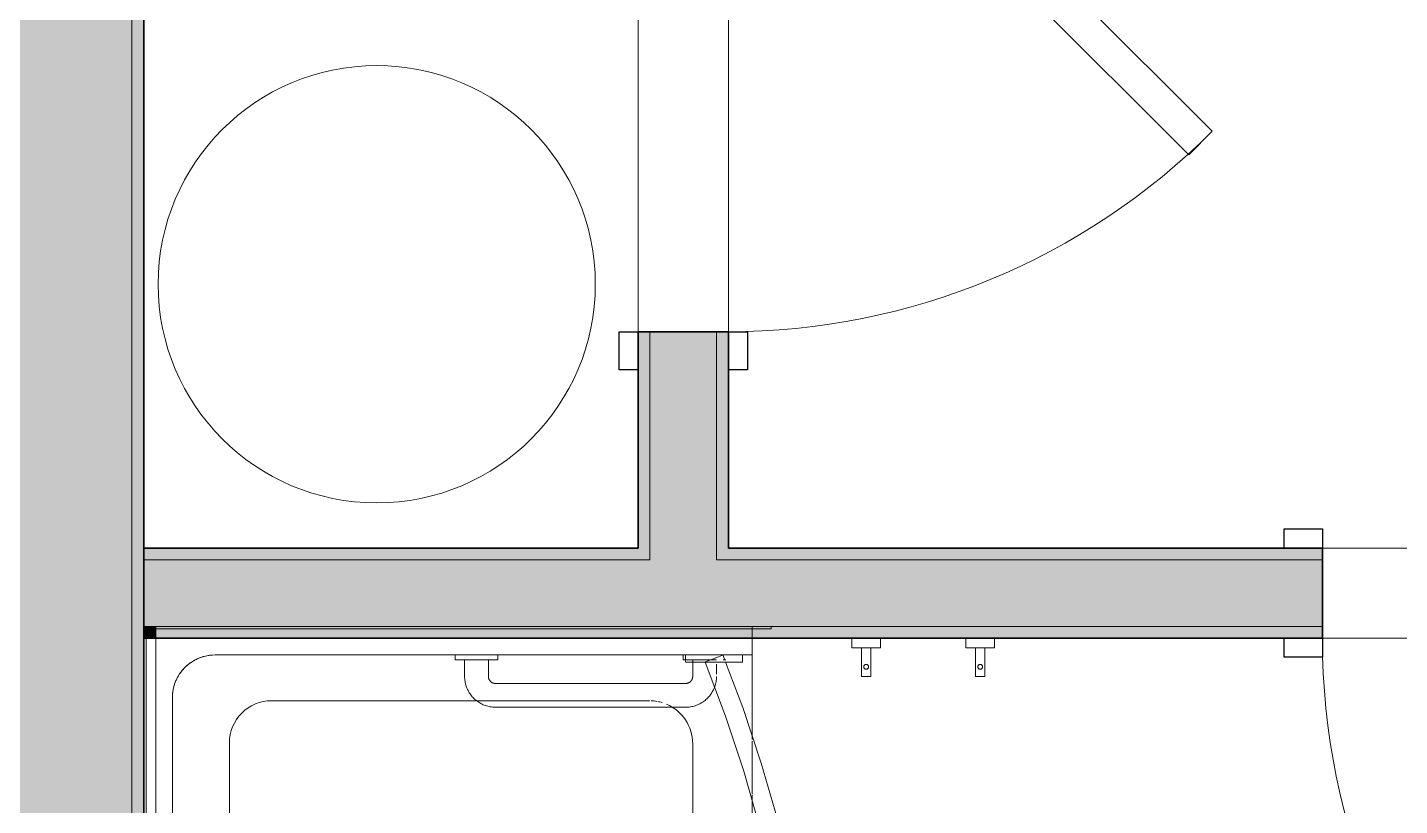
# Model space of a CAD drawing. Header units: inches. Extents: x 6 to 8416, y -388 to 6104.
# Drawn here: x 5998.8 to 6071, y 397.9 to 438.8 of the extents above; entities that cross this region are included whole.
import ezdxf

# ---------------------------------------------------------------- set-up
doc = ezdxf.new("R2010")
doc.units = ezdxf.units.IN
doc.header["$MEASUREMENT"] = 0
doc.linetypes.add('Dash 1_16_', pattern=[48, 24, -24])
for name, color, linetype, lineweight in [('A-DOOR', 31, 'Continuous', 18), ('A-DOOR-FRAM', 31, 'Continuous', 25), ('A-GENM', 13, 'Continuous', 18), ('A-ROOM', 32, 'Continuous', 13), ('A-WALL', 113, 'Continuous', 25), ('A-WALL-PATT', 111, 'Continuous', 35), ('I-WALL', 2, 'Continuous', 25), ('M-EQPM', 50, 'Continuous', 18), ('Q-SPCQ', 91, 'Continuous', 18)]:
    doc.layers.add(name, color=color, linetype=linetype, lineweight=lineweight)

# ---------------------------------------------------------------- blocks, each defined once
blk = doc.blocks.new('GM BA Shower-Unit-Tub-Prefab-ICC ADA-AM - ICC Type B_ Option B Forward_ 60_W x 32_D-2224311-LEVEL 3 - PLAN Copy 1 Copy 1')
at = {"layer": 'A-GENM'}
blk.add_line((59.375, -32), (60, -32), dxfattribs=at)
blk = doc.blocks.new('z Nested-Shower Surround-Tub-Prefab - Variable-V254-LEVEL 3 - PLAN Copy 1 Copy 1')
at = {"layer": 'A-GENM'}
for p, q in [((60, 0), (0, 0)), ((0.625, 0), (59.375, 0)), ((59.375, 0), (60, 0)), ((60, -0.625), (60, 0)), ((60, 0), (60, -0.625)), ((60, -32), (60, -0.625)), ((60, -0.625), (60, -32)), ((56.25, -1.5), (3.75, -1.5)), ((3.75, -1.5), (56.25, -1.5)), ((56.25, -1.5), (3.75, -1.5)), ((58.5, -29.25), (58.5, -3.75)), ((58.5, -3.75), (58.5, -29.25)), ((58.5, -29.25), (58.5, -3.75)), ((53.877, -4.5), (6.371, -4.5)), ((56.089, -6.712), (56.089, -18.5)), ((56.089, -18.5), (56.089, -26.623)), ((53.839, -28.873), (6.409, -28.873)), ((58.5, -30.75), (58.5, -29.25)), ((58.5, -29.25), (58.5, -30.75)), ((58.5, -30.75), (58.5, -29.25)), ((58.5, -32), (58.5, -30.75)), ((58.5, -30.75), (58.5, -32)), ((58.5, -32), (58.5, -30.75)), ((49.5, -32), (50.725, -32)), ((50.725, -32), (51.148, -32)), ((51.2, -32), (53.966, -32)), ((54.047, -32), (58.5, -32)), ((58.5, -32), (60, -32)), ((59.375, -32), (58.5, -32)), ((59.875, -32), (59.375, -32))]:
    blk.add_line(p, q, dxfattribs=at)
at = {"layer": 'A-GENM', "lineweight": 9}
for p, q in [((60, 0), (0, 0)), ((0.125, -0.125), (59.875, -0.125)), ((0.625, 0), (59.375, 0)), ((59.376, -0.125), (0.625, -0.125)), ((59.375, 0), (60, 0)), ((59.688, -0.125), (59.376, -0.125)), ((59.875, -0.125), (59.875, -0.625)), ((59.875, -0.625), (59.875, -0.313)), ((59.875, -0.625), (59.875, -33)), ((59.875, -32), (59.875, -0.625)), ((60, -0.625), (60, 0)), ((60, 0), (60, -0.625)), ((60, -33), (60, -0.625)), ((60, -0.625), (60, -32)), ((59.875, -33), (59.875, -32)), ((60, -32), (60, -33)), ((59.875, -33), (60, -33)), ((60, -33), (59.875, -33))]:
    blk.add_line(p, q, dxfattribs=at)
at = {"layer": 'A-GENM'}
for centre, radius, start, end in [((56.25, -3.75), 2.25, 75, 90), ((56.25, -3.75), 2.25, 0, 90), ((56.25, -3.75), 2.25, 75, 90), ((56.25, -3.75), 2.25, 69.97132, 75), ((56.25, -3.75), 2.25, 69.97132, 75), ((56.25, -3.75), 2.25, 65.02868, 69.97132), ((56.25, -3.75), 2.25, 65.02868, 69.97132), ((56.25, -3.75), 2.25, 60, 65.02868), ((56.25, -3.75), 2.25, 60, 65.02868), ((56.25, -3.75), 2.25, 45, 60), ((56.25, -3.75), 2.25, 45, 60), ((56.25, -3.75), 2.25, 30, 45), ((56.25, -3.75), 2.25, 30, 45), ((56.25, -3.75), 2.25, 24.97132, 30), ((56.25, -3.75), 2.25, 24.97132, 30), ((56.25, -3.75), 2.25, 20.02868, 24.97132), ((56.25, -3.75), 2.25, 20.02868, 24.97132), ((56.25, -3.75), 2.25, 15, 20.02868), ((56.25, -3.75), 2.25, 15, 20.02868), ((56.25, -3.75), 2.25, 0, 15), ((56.25, -3.75), 2.25, 0, 15), ((53.877, -6.712), 2.212, 0, 90), ((53.839, -26.623), 2.25, 350.70084, 358.17134), ((53.839, -26.623), 2.25, 343.42574, 349.3325), ((53.839, -26.623), 2.25, 270, 336.98712)]:
    blk.add_arc(centre, radius, start, end, dxfattribs=at)
blk = doc.blocks.new('z Nested-Shower Grab Bars - Variable-V255-LEVEL 3 - PLAN Copy 1 Copy 1')
at = {"layer": 'A-GENM', "linetype": 'Dash 1_16_', "lineweight": 9}
for p, q in [((57, -14.875), (56.75, -14.875)), ((56.75, -14.875), (56.75, -17.125)), ((56.75, -14.875), (56.75, -15.687)), ((57, -14.913), (57, -14.875)), ((57, -14.913), (57, -14.875)), ((57, -15.026), (57, -14.913)), ((57, -15.026), (57, -14.913)), ((57, -15.205), (57, -15.026)), ((57, -15.205), (57, -15.026)), ((56.75, -15.375), (55.875, -15.375)), ((56.75, -16.625), (56.75, -15.375)), ((56.75, -15.688), (56.75, -15.375)), ((56.75, -15.838), (56.75, -15.688)), ((56.75, -16), (56.75, -15.838)), ((57, -15.438), (57, -15.205)), ((57, -15.438), (57, -15.205)), ((57, -15.709), (57, -15.438)), ((57, -15.709), (57, -15.438)), ((57, -16), (57, -15.709)), ((57, -16), (57, -15.709)), ((56.75, -16.162), (56.75, -16)), ((56.75, -16.313), (56.75, -16.162)), ((56.75, -16.313), (56.75, -17.125)), ((56.75, -16.625), (56.75, -16.313)), ((57, -16.291), (57, -16)), ((57, -16.291), (57, -16)), ((57, -16.563), (57, -16.291)), ((57, -16.563), (57, -16.291)), ((57, -16.795), (57, -16.563)), ((57, -16.795), (57, -16.563)), ((54.25, -17), (54.25, -27)), ((55.5, -27), (55.5, -17)), ((55.875, -16.625), (56.75, -16.625)), ((56.75, -17.125), (57, -17.125)), ((57, -16.974), (57, -16.795)), ((57, -16.974), (57, -16.795)), ((57, -17.087), (57, -16.974)), ((57, -17.087), (57, -16.974)), ((57, -17.125), (57, -17.087)), ((57, -17.125), (57, -17.087)), ((56.75, -27.375), (55.875, -27.375)), ((57, -26.875), (56.75, -26.875)), ((56.75, -26.875), (56.75, -27.709)), ((56.75, -26.875), (56.75, -27.687)), ((56.75, -27.688), (56.75, -27.375)), ((56.75, -27.688), (56.75, -27.375)), ((57, -26.913), (57, -26.875)), ((57, -26.913), (57, -26.875)), ((57, -27.026), (57, -26.913)), ((57, -27.026), (57, -26.913)), ((57, -27.205), (57, -27.026)), ((57, -27.205), (57, -27.026)), ((57, -27.438), (57, -27.205)), ((57, -27.438), (57, -27.205)), ((56.75, -27.838), (56.75, -27.688)), ((56.75, -27.838), (56.75, -27.688)), ((56.75, -28), (56.75, -27.838)), ((56.75, -28), (56.75, -27.838)), ((56.75, -28.162), (56.75, -28)), ((56.75, -28.162), (56.75, -28)), ((57, -27.709), (57, -27.438)), ((57, -27.709), (57, -27.438)), ((57, -28), (57, -27.749)), ((57, -28), (57, -27.749)), ((57, -28.503), (57, -28.113)), ((57, -28.291), (57, -28.113)), ((55.286, -28.515), (55.347, -28.537)), ((55.347, -28.537), (55.409, -28.557)), ((55.409, -28.557), (55.472, -28.574)), ((55.472, -28.574), (55.535, -28.589)), ((55.535, -28.589), (55.599, -28.601)), ((55.599, -28.601), (55.663, -28.611)), ((55.663, -28.611), (55.728, -28.618)), ((55.728, -28.618), (55.792, -28.623)), ((55.792, -28.623), (55.857, -28.625)), ((55.857, -28.625), (55.875, -28.625)), ((55.998, -28.625), (56.516, -28.625)), ((56.75, -28.313), (56.75, -28.162)), ((56.75, -28.442), (56.75, -28.162)), ((56.75, -28.541), (56.75, -28.313)), ((56.75, -28.541), (56.75, -28.442)), ((56.75, -28.625), (56.75, -28.541)), ((56.75, -28.625), (56.75, -28.541)), ((57, -28.503), (57, -28.291)), ((57, -28.795), (57, -28.563)), ((57, -28.795), (57, -28.563)), ((56.75, -28.974), (56.75, -29.087)), ((56.75, -28.974), (56.75, -29.087)), ((56.75, -29.087), (56.75, -29.125)), ((56.75, -29.087), (56.75, -29.125)), ((57, -29.087), (57, -28.974)), ((57, -29.125), (57, -28.974)), ((57, -29.125), (57, -29.087))]:
    blk.add_line(p, q, dxfattribs=at)
at = {"layer": 'A-GENM', "linetype": 'Dash 1_16_', "lineweight": 9, "flags": 128}
for points in [[(55.875, -15.375), (55.81, -15.376), (55.745, -15.38), (55.68, -15.387), (55.616, -15.396), (55.552, -15.407), (55.489, -15.422), (55.426, -15.438), (55.364, -15.457), (55.303, -15.479), (55.242, -15.503), (55.183, -15.53), (55.125, -15.559), (55.068, -15.59), (55.012, -15.623), (54.957, -15.659), (54.905, -15.697), (54.853, -15.736), (54.803, -15.778), (54.756, -15.822), (54.709, -15.868), (54.665, -15.915), (54.623, -15.965), (54.582, -16.016), (54.544, -16.068), (54.508, -16.122), (54.474, -16.177), (54.442, -16.234), (54.412, -16.292), (54.385, -16.351), (54.36, -16.411), (54.338, -16.472), (54.318, -16.534), (54.301, -16.597), (54.286, -16.66), (54.274, -16.724), (54.264, -16.788), (54.257, -16.853), (54.252, -16.917), (54.25, -16.982), (54.25, -17)], [(55.5, -17), (55.5, -16.985), (55.501, -16.97), (55.503, -16.955), (55.505, -16.94), (55.507, -16.925), (55.511, -16.911), (55.515, -16.896), (55.519, -16.882), (55.524, -16.868), (55.53, -16.854), (55.536, -16.84), (55.542, -16.827), (55.55, -16.814), (55.557, -16.801), (55.565, -16.788), (55.574, -16.776), (55.583, -16.764), (55.593, -16.753), (55.603, -16.742), (55.614, -16.731), (55.625, -16.721), (55.636, -16.711), (55.648, -16.702), (55.66, -16.693), (55.672, -16.684), (55.685, -16.677), (55.698, -16.669), (55.712, -16.662), (55.725, -16.656), (55.739, -16.65), (55.753, -16.645), (55.767, -16.641), (55.782, -16.637), (55.797, -16.633), (55.811, -16.63), (55.826, -16.628), (55.841, -16.627), (55.856, -16.625), (55.871, -16.625), (55.875, -16.625)], [(54.25, -27), (54.251, -27.065), (54.255, -27.13), (54.262, -27.195), (54.271, -27.259), (54.282, -27.323), (54.297, -27.386), (54.313, -27.449), (54.332, -27.511), (54.354, -27.572), (54.378, -27.633), (54.405, -27.692), (54.434, -27.75), (54.465, -27.807), (54.498, -27.863), (54.534, -27.918), (54.572, -27.97), (54.611, -28.022), (54.653, -28.072), (54.697, -28.119), (54.743, -28.166), (54.79, -28.21), (54.84, -28.252), (54.891, -28.293), (54.943, -28.331), (54.997, -28.367), (55.052, -28.401), (55.109, -28.433), (55.167, -28.463), (55.226, -28.49), (55.286, -28.515)], [(55.875, -27.375), (55.86, -27.375), (55.845, -27.374), (55.83, -27.372), (55.815, -27.37), (55.8, -27.368), (55.786, -27.364), (55.771, -27.36), (55.757, -27.356), (55.743, -27.351), (55.729, -27.345), (55.715, -27.339), (55.702, -27.333), (55.689, -27.325), (55.676, -27.318), (55.663, -27.31), (55.651, -27.301), (55.639, -27.292), (55.628, -27.282), (55.617, -27.272), (55.606, -27.261), (55.596, -27.25), (55.586, -27.239), (55.577, -27.227), (55.568, -27.215), (55.559, -27.203), (55.552, -27.19), (55.544, -27.177), (55.537, -27.163), (55.531, -27.15), (55.525, -27.136), (55.52, -27.122), (55.516, -27.108), (55.512, -27.093), (55.508, -27.078), (55.505, -27.064), (55.503, -27.049), (55.502, -27.034), (55.5, -27.019), (55.5, -27.004), (55.5, -27)]]:
    blk.add_lwpolyline(points, dxfattribs=at)
blk = doc.blocks.new('z Nested-Shower Extra Gyp Layer - Variable-2223652-LEVEL 3 - PLAN Copy 1 Copy 1')
at = {"layer": 'A-GENM', "lineweight": 9}
for p, q in [((60, 0), (0, 0)), ((0, 0), (60, 0)), ((60, -0.625), (0, -0.625)), ((0, -0.625), (60, -0.625)), ((60, -0.625), (60, 0)), ((60, 0), (60, -0.625))]:
    blk.add_line(p, q, dxfattribs=at)
blk = doc.blocks.new('SE BA Shower Curtain Rod-AM - 1_ Dia__ 76_ AFF-V256-LEVEL 3 - PLAN Copy 1 Copy 1')
at = {"layer": 'Q-SPCQ'}
for p, q in [((57, 1.5), (56.625, 1.5)), ((56.625, 1.5), (56.625, -1.5)), ((56.625, 1.5), (56.625, 0.75)), ((57, 0.75), (57, 1.5)), ((57, -1.5), (57, 1.5)), ((56.625, 0.75), (56.625, 0.391)), ((57, 0.388), (57, 0.75)), ((56.634, 0.449), (56.627, 0.464)), ((56.634, 0.449), (56.627, 0.464)), ((56.652, 0.402), (56.634, 0.449)), ((56.652, 0.402), (56.634, 0.449)), ((56.72, 0.232), (56.652, 0.402)), ((56.682, 0.328), (56.652, 0.402)), ((56.72, 0.232), (56.682, 0.328)), ((56.765, 0.12), (56.72, 0.232)), ((56.765, 0.12), (56.72, 0.232)), ((56.812, 0), (56.765, 0.12)), ((56.812, 0), (56.765, 0.12)), ((57, 0), (57, 0.388)), ((57, -0.388), (57, 0)), ((56.786, -0.544), (56.998, -0.464)), ((56.905, -0.232), (56.812, 0)), ((56.86, -0.12), (56.812, 0)), ((56.905, -0.232), (56.86, -0.12)), ((56.973, -0.402), (56.905, -0.232)), ((56.973, -0.402), (56.905, -0.232)), ((56.991, -0.449), (56.973, -0.402)), ((56.991, -0.449), (56.973, -0.402)), ((56.998, -0.464), (56.991, -0.449)), ((56.998, -0.464), (56.991, -0.449)), ((57, -0.75), (57, -0.388)), ((56.625, -0.75), (56.625, -1.5)), ((57, -1.5), (57, -0.75)), ((56.625, -1.5), (57, -1.5))]:
    blk.add_line(p, q, dxfattribs=at)
at = {"layer": 'Q-SPCQ', "flags": 128}
for points in [[(56.625, 0.464), (53.782, -0.604), (50.896, -1.558), (47.974, -2.395), (45.022, -3.115), (42.042, -3.716), (39.041, -4.198), (36.024, -4.56), (32.994, -4.8), (29.957, -4.919), (26.917, -4.916), (23.881, -4.792), (20.851, -4.547), (17.834, -4.181), (14.834, -3.694), (11.856, -3.088), (8.904, -2.363), (5.984, -1.52), (3.099, -0.562), (0.375, 0.464)], [(0.375, -0.604), (2.885, -1.547), (5.809, -2.513), (8.769, -3.362), (11.761, -4.091), (14.779, -4.7), (17.82, -5.189), (20.877, -5.555), (23.947, -5.798), (27.024, -5.919), (30.103, -5.916), (33.18, -5.791), (36.25, -5.542), (39.306, -5.171), (42.346, -4.678), (45.364, -4.063), (48.354, -3.329), (51.313, -2.475), (54.235, -1.504), (56.625, -0.605)]]:
    blk.add_lwpolyline(points, dxfattribs=at)
blk = doc.blocks.new('SE BA Robe Hook-AM - Robe Hook-18964018-LEVEL 3 - PLAN Copy 1 Copy 1')
at = {"layer": 'Q-SPCQ'}
for p, q in [((-0.75, 0), (0, 0)), ((0, 0), (0.75, 0)), ((-0.75, 0), (-0.75, -0.5)), ((-0.75, -0.5), (0, -0.5)), ((-0.25, -0.5), (-0.25, -2)), ((-0.25, -0.5), (0, -0.5)), ((-0.236, -0.5), (0, -0.5)), ((-0.217, -0.5), (0, -0.5)), ((0, -0.5), (0.217, -0.5)), ((0, -0.5), (0.25, -0.5)), ((0, -0.5), (0.236, -0.5)), ((0, -0.5), (0.75, -0.5)), ((0.25, -2), (0.25, -0.5)), ((0.75, -0.5), (0.75, 0)), ((0, -2), (-0.25, -2)), ((0, -2), (-0.217, -2)), ((0.217, -2), (0, -2)), ((0.25, -2), (0, -2))]:
    blk.add_line(p, q, dxfattribs=at)
for start, end in [(360, 180), (150, 165), (120, 150), (105, 120), (90, 105), (75, 90), (60, 75), (45, 60), (30, 45), (15, 30), (165, 180), (180, 360), (180, 195), (195, 210), (210, 225), (225, 255), (255, 270), (270, 285), (285, 300), (300, 315), (315, 330), (330, 345), (0, 15), (345, 0)]:
    blk.add_arc((0, -1.5), 0.125, start, end, dxfattribs=at)
blk = doc.blocks.new('SE BA Robe Hook-AM - Robe Hook-V257-LEVEL 3 - PLAN Copy 1 Copy 1')
at = {"layer": 'Q-SPCQ'}
for p, q in [((-0.75, 0), (-0.75, -0.5)), ((-0.75, 0), (0, 0)), ((0, 0), (0.75, 0)), ((0.75, -0.5), (0.75, 0)), ((-0.75, -0.5), (0, -0.5)), ((-0.25, -0.5), (-0.25, -2)), ((-0.25, -0.5), (0, -0.5)), ((-0.236, -0.5), (0, -0.5)), ((-0.217, -0.5), (0, -0.5)), ((0, -0.5), (0.217, -0.5)), ((0, -0.5), (0.25, -0.5)), ((0, -0.5), (0.236, -0.5)), ((0, -0.5), (0.75, -0.5)), ((0.25, -2), (0.25, -0.5)), ((0, -2), (-0.25, -2)), ((0, -2), (-0.217, -2)), ((0.217, -2), (0, -2)), ((0.25, -2), (0, -2))]:
    blk.add_line(p, q, dxfattribs=at)
for start, end in [(360, 180), (150, 165), (135, 150), (120, 135), (105, 120), (90, 105), (75, 90), (60, 75), (45, 60), (30, 45), (15, 30), (165, 180), (180, 360), (180, 195), (195, 210), (210, 225), (225, 255), (255, 270), (270, 285), (285, 300), (300, 315), (315, 330), (330, 345), (0, 15), (345, 0)]:
    blk.add_arc((0, -1.5), 0.125, start, end, dxfattribs=at)
blk = doc.blocks.new('Unit-Single-Flush-ICC ADA-AM - 36_ x 84_-NR _U-BA _ BATH_-6493387-LEVEL 3 - PLAN Copy 1 Copy 1')
at = {"layer": 'A-DOOR', "lineweight": 9}
blk.add_arc((18, -2.375), 36, 180, 270, dxfattribs=at)
at = {"layer": 'A-DOOR-FRAM'}
for p, q in [((-20, 2.375), (-20, 3.375)), ((-20, 3.375), (-18, 3.375)), ((-18, 3.375), (-18, 2.375)), ((-18, 2.375), (-20, 2.375)), ((-20, -2.375), (-18, -2.375)), ((-20, -3.375), (-20, -2.375)), ((-18, -2.375), (-18, -3.375)), ((-18, -3.375), (-20, -3.375))]:
    blk.add_line(p, q, dxfattribs=at)
at = {"layer": 'A-DOOR-FRAM', "lineweight": 18}
for p, q in [((-20, 3.375), (-18, 3.375)), ((-20, 3.375), (-20, 2.375)), ((-18, 3.375), (-18, 2.375)), ((-18, 2.375), (-20, 2.375)), ((-20, -3.375), (-20, -2.375)), ((-20, -2.375), (-18, -2.375)), ((-18, -3.375), (-18, -2.375)), ((-18, -3.375), (-20, -3.375))]:
    blk.add_line(p, q, dxfattribs=at)
blk = doc.blocks.new('PL Water Heater-IL - 40 Gallon-2491747-LEVEL 3 - PLAN Copy 1 Copy 1')
at = {"layer": 'M-EQPM'}
blk.add_circle((0, 0), 11.5, dxfattribs=at)
blk = doc.blocks.new('Unit-Single-Flush-ICC ADA-AM - 36_ x 84_-NR _U-M _ Maintenance_Utility Only_-6562834-LEVEL 3 - PLAN Copy 1 Copy 1')
at = {"layer": 'A-DOOR'}
for p, q in [((16.763, -1.138), (-8.693, -26.593)), ((16.763, -1.138), (18, -2.375)), ((18, -2.375), (-7.456, -27.831)), ((-8.693, -26.593), (-7.456, -27.831))]:
    blk.add_line(p, q, dxfattribs=at)
at = {"layer": 'A-DOOR', "lineweight": 9}
blk.add_arc((18, -2.375), 36, 180, 225, dxfattribs=at)
at = {"layer": 'A-DOOR-FRAM'}
for p, q in [((-20, 2.375), (-20, 3.375)), ((-20, 3.375), (-18, 3.375)), ((-18, 3.375), (-18, 2.375)), ((18, 2.375), (18, 3.375)), ((18, 3.375), (20, 3.375)), ((20, 3.375), (20, 2.375)), ((-18, 2.375), (-20, 2.375)), ((20, 2.375), (18, 2.375)), ((-20, -2.375), (-18, -2.375)), ((-20, -3.375), (-20, -2.375)), ((-18, -2.375), (-18, -3.375)), ((18, -2.375), (20, -2.375)), ((18, -3.375), (18, -2.375)), ((20, -2.375), (20, -3.375)), ((-18, -3.375), (-20, -3.375)), ((20, -3.375), (18, -3.375))]:
    blk.add_line(p, q, dxfattribs=at)
at = {"layer": 'A-DOOR-FRAM', "lineweight": 18}
for p, q in [((-20, 3.375), (-18, 3.375)), ((-20, 3.375), (-20, 2.375)), ((-18, 3.375), (-18, 2.375)), ((18, 3.375), (20, 3.375)), ((18, 3.375), (18, 2.375)), ((20, 3.375), (20, 2.375)), ((-18, 2.375), (-20, 2.375)), ((20, 2.375), (18, 2.375)), ((-20, -3.375), (-20, -2.375)), ((-20, -2.375), (-18, -2.375)), ((-18, -3.375), (-18, -2.375)), ((18, -3.375), (18, -2.375)), ((18, -2.375), (20, -2.375)), ((20, -3.375), (20, -2.375)), ((-18, -3.375), (-20, -3.375)), ((20, -3.375), (18, -3.375))]:
    blk.add_line(p, q, dxfattribs=at)

msp = doc.modelspace()

# ---------------------------------------------------------------- hatches: boundary and pattern name
at = {"layer": 'A-WALL-PATT', "lineweight": 25}
msp.add_hatch(color=10, dxfattribs=at).paths.add_polyline_path([(6004.29033733, 338.68577679), (6004.91533733, 338.68577679), (6004.91533733, 468.18577679), (6004.29033733, 468.18577679), (6004.29033733, 340.95243581)])
at = {"layer": 'A-WALL-PATT', "transparency": 33554560}
h = msp.add_hatch(color=10, dxfattribs=at)
h.paths.add_polyline_path([(6030.91533733, 411.43577679), (6031.54033733, 411.43577679), (6031.54033733, 422.81077679), (6030.91533733, 422.81077679)])
h.paths.add_polyline_path([(6031.54033733, 458.81077679), (6031.54033733, 463.43577679), (6030.91533733, 463.43577679), (6030.91533733, 458.81077679)])
at = {"layer": 'A-WALL-PATT', "lineweight": 25, "transparency": 33554560}
h = msp.add_hatch(color=10, dxfattribs=at)
h.paths.add_polyline_path([(6035.66533733, 411.43577679), (6035.66533733, 422.81077679), (6035.04033733, 422.81077679), (6035.04033733, 411.43577679)])
h.paths.add_polyline_path([(6035.04033733, 458.81077679), (6035.66533733, 458.81077679), (6035.66533733, 463.43577679), (6035.04033733, 463.43577679)])
at = {"layer": 'A-WALL-PATT', "transparency": 33554560}
h = msp.add_hatch(color=10, dxfattribs=at)
h.paths.add_polyline_path([(6106.91533733, 410.81077679), (6106.91533733, 411.43577679), (6102.91533733, 411.43577679), (6102.91533733, 410.81077679)])
h.paths.add_polyline_path([(6066.91533733, 410.81077679), (6066.91533733, 411.43577679), (6035.04033733, 411.43577679), (6035.04033733, 410.81077679)])
h.paths.add_polyline_path([(6031.54033733, 410.81077679), (6031.54033733, 411.43577679), (6004.91533733, 411.43577679), (6004.91533733, 410.81077679), (6029.40053685, 410.81077679)])
at = {"layer": 'A-WALL-PATT', "lineweight": 25, "transparency": 33554560}
msp.add_hatch(color=10, dxfattribs=at).paths.add_polyline_path([(6005.54033733, 406.68577679), (6005.54033733, 407.31077679), (6004.91533733, 407.31077679), (6004.91533733, 406.68577679)])
h = msp.add_hatch(color=10, dxfattribs=at)
h.paths.add_polyline_path([(6102.91533733, 406.68577679), (6106.91533733, 406.68577679), (6106.91533733, 407.31077679), (6102.91533733, 407.31077679)])
h.paths.add_polyline_path([(6046.27178685, 406.68577679), (6066.91533733, 406.68577679), (6066.91533733, 407.31077679), (6005.54033733, 407.31077679), (6005.54033733, 406.68577679), (6029.40053685, 406.68577679)])
at = {"layer": 'I-WALL'}
for points in [[(5997.79033733, 338.68577679), (5998.79033733, 338.68577679), (5998.79033733, 468.18577679), (5997.79033733, 468.18577679), (5997.79033733, 340.95243581)], [(6004.29033733, 338.68577679), (6004.29033733, 468.18577679), (5998.79033733, 468.18577679), (5998.79033733, 338.68577679)]]:
    msp.add_hatch(color=10, dxfattribs=at).paths.add_polyline_path(points)
at = {"layer": 'I-WALL', "transparency": 33554560}
h = msp.add_hatch(color=10, dxfattribs=at)
h.paths.add_polyline_path([(6035.04033733, 410.81077679), (6035.04033733, 422.81077679), (6031.54033733, 422.81077679), (6031.54033733, 410.81077679)])
h.paths.add_polyline_path([(6035.04033733, 458.81077679), (6035.04033733, 464.06077679), (6031.54033733, 464.06077679), (6031.54033733, 458.81077679)])
h = msp.add_hatch(color=10, dxfattribs=at)
h.paths.add_polyline_path([(6066.91533733, 407.31077679), (6066.91533733, 410.81077679), (6004.91533733, 410.81077679), (6004.91533733, 407.31077679), (6063.14303685, 407.31077679)])
h.paths.add_polyline_path([(6106.91533733, 407.31077679), (6107.54033733, 407.31077679), (6107.54033733, 410.81077679), (6102.91533733, 410.81077679), (6102.91533733, 407.31077679)])

# ---------------------------------------------------------------- linework, layer by layer
at = {"layer": 'A-ROOM', "lineweight": 9, "flags": 128}
msp.add_lwpolyline([(6539.66533733, 623.31077679), (6002.91533733, 623.31077679), (6002.91533733, 496.68577679), (6002.91533733, 468.18577679), (6004.91533733, 468.18577679), (6004.91533733, 411.43577679), (6030.91533733, 411.43577679), (6030.91533733, 465.81077679), (6035.66533733, 465.81077679), (6035.66533733, 411.43577679), (6109.29033733, 411.43577679), (6109.29033733, 406.68577679), (6033.29033733, 406.68577679), (6004.91533733, 406.68577679), (6004.91533733, 338.18577679), (6038.91533733, 338.18577679), (6038.91533733, 338.68577679), (6383.91533733, 338.68577679)], dxfattribs=at)
at = {"layer": 'A-WALL', "lineweight": 9}
for p, q in [((6004.29033733, 468.18577679), (6004.29033733, 338.68577679)), ((6031.54033733, 422.81077679), (6031.54033733, 410.81077679)), ((6035.04033733, 422.81077679), (6035.04033733, 410.81077679)), ((6031.54033733, 410.81077679), (6004.91533733, 410.81077679)), ((6066.91533733, 410.81077679), (6035.04033733, 410.81077679)), ((6066.91533733, 407.31077679), (6004.91533733, 407.31077679))]:
    msp.add_line(p, q, dxfattribs=at)
at = {"layer": 'I-WALL', "lineweight": 35}
for p, q in [((6004.91533733, 468.18577679), (6004.91533733, 338.68577679)), ((6035.66533733, 422.81077679), (6030.91533733, 422.81077679)), ((6030.91533733, 422.81077679), (6030.91533733, 411.43577679)), ((6035.66533733, 411.43577679), (6035.66533733, 422.81077679)), ((6030.91533733, 411.43577679), (6004.91533733, 411.43577679)), ((6066.91533733, 411.43577679), (6035.66533733, 411.43577679)), ((6066.91533733, 406.68577679), (6066.91533733, 411.43577679)), ((6004.91533733, 406.68577679), (6066.91533733, 406.68577679))]:
    msp.add_line(p, q, dxfattribs=at)

# ---------------------------------------------------------------- block references
at = {"layer": 'A-DOOR', "rotation": 89.99999999999758}
msp.add_blockref('Unit-Single-Flush-ICC ADA-AM - 36_ x 84_-NR _U-M _ Maintenance_Utility Only_-6562834-LEVEL 3 - PLAN Copy 1 Copy 1', (6033.29033733, 440.81077679), dxfattribs=at)
at = {"layer": 'A-DOOR'}
msp.add_blockref('Unit-Single-Flush-ICC ADA-AM - 36_ x 84_-NR _U-BA _ BATH_-6493387-LEVEL 3 - PLAN Copy 1 Copy 1', (6084.91533733, 409.06077679), dxfattribs=at)
at = {"layer": 'A-GENM', "lineweight": 9, "rotation": 89.9999999999996}
msp.add_blockref('z Nested-Shower Surround-Tub-Prefab - Variable-V254-LEVEL 3 - PLAN Copy 1 Copy 1', (6004.91533733, 347.31077679), dxfattribs=at)
at = {"layer": 'A-GENM', "rotation": 89.9999999999996}
for name in ['z Nested-Shower Extra Gyp Layer - Variable-2223652-LEVEL 3 - PLAN Copy 1 Copy 1', 'GM BA Shower-Unit-Tub-Prefab-ICC ADA-AM - ICC Type B_ Option B Forward_ 60_W x 32_D-2224311-LEVEL 3 - PLAN Copy 1 Copy 1']:
    msp.add_blockref(name, (6004.91533733, 347.31077679), dxfattribs=at)
at = {"layer": 'A-GENM', "linetype": 'Dash 1_16_', "lineweight": 9, "rotation": 89.9999999999996}
msp.add_blockref('z Nested-Shower Grab Bars - Variable-V255-LEVEL 3 - PLAN Copy 1 Copy 1', (6006.41533733, 348.81077679), dxfattribs=at)
at = {"layer": 'M-EQPM', "rotation": 89.99999999999855}
msp.add_blockref('PL Water Heater-IL - 40 Gallon-2491747-LEVEL 3 - PLAN Copy 1 Copy 1', (6017.16533733, 425.31077679), dxfattribs=at)
at = {"layer": 'Q-SPCQ'}
for name, p in [('SE BA Robe Hook-AM - Robe Hook-18964018-LEVEL 3 - PLAN Copy 1 Copy 1', (6042.91533733, 406.68577679)), ('SE BA Robe Hook-AM - Robe Hook-V257-LEVEL 3 - PLAN Copy 1 Copy 1', (6048.91533733, 406.68577679))]:
    msp.add_blockref(name, p, dxfattribs=at)
at = {"layer": 'Q-SPCQ', "rotation": 89.9999999999996}
msp.add_blockref('SE BA Shower Curtain Rod-AM - 1_ Dia__ 76_ AFF-V256-LEVEL 3 - PLAN Copy 1 Copy 1', (6034.91533733, 348.81077679), dxfattribs=at)

doc.saveas('drawing.dxf')
